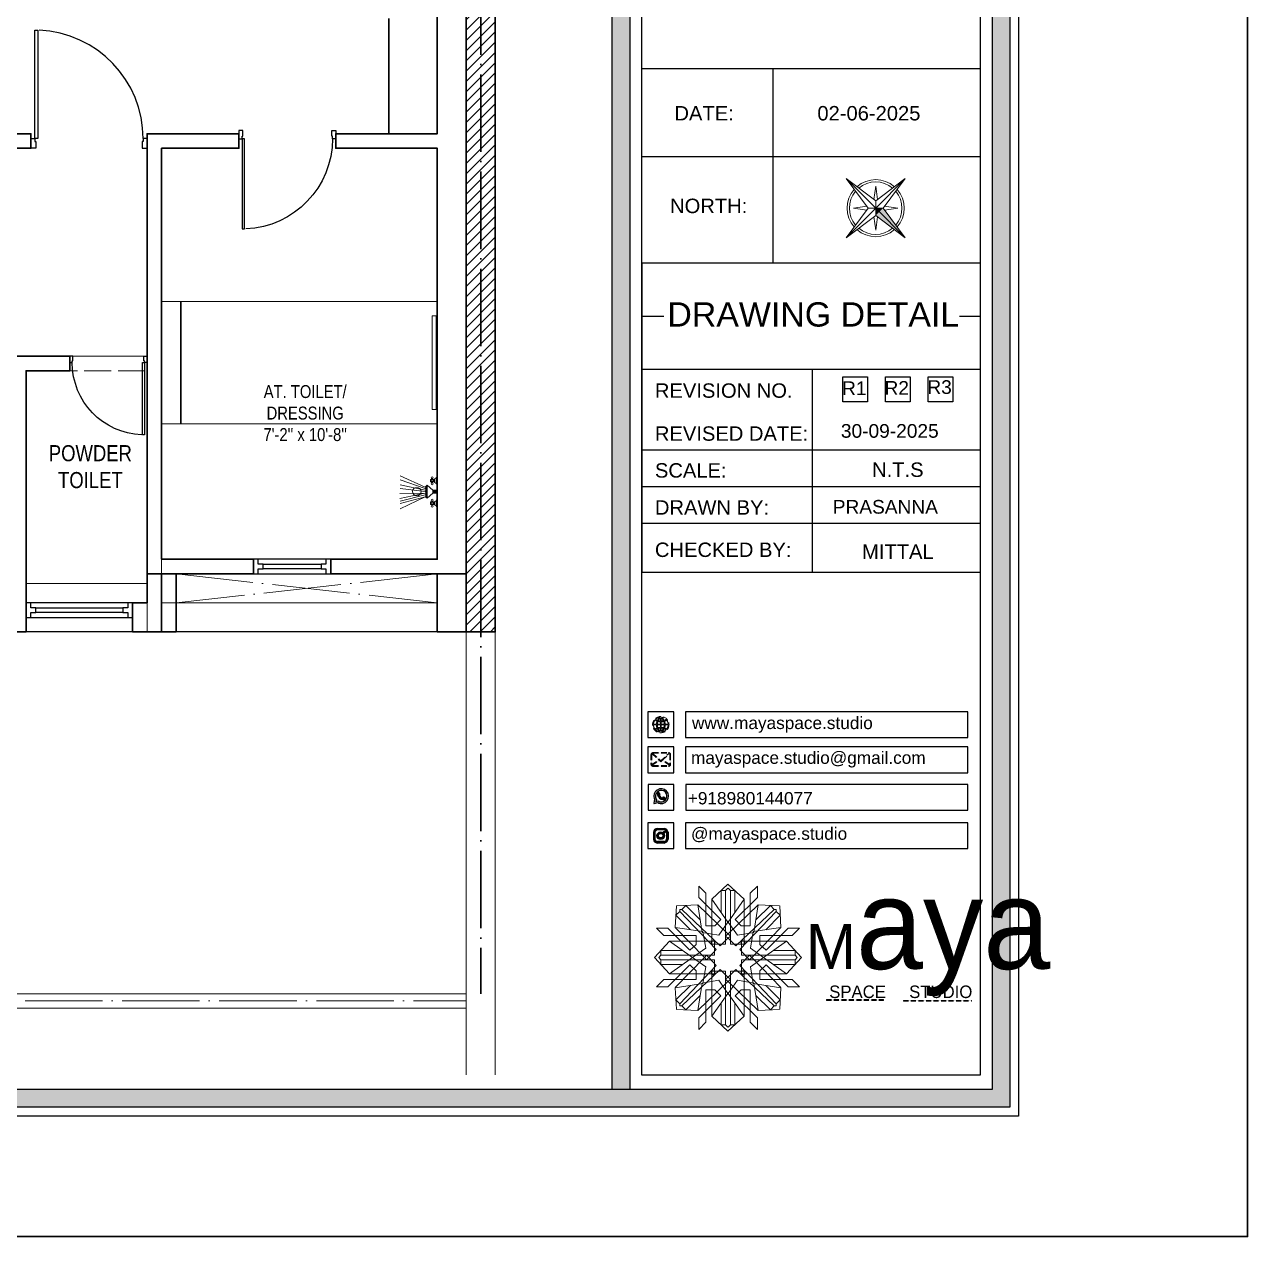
# Model space of a CAD drawing. Header units: millimetres. Extents: x 35877 to 3066687, y -650199 to -40525.
# Drawn here: x 153654.8 to 154034.1, y -179880.6 to -179504.7 of the extents above; entities that cross this region are included whole.
import ezdxf
from ezdxf.enums import TextEntityAlignment as Align

# ---------------------------------------------------------------- set-up
doc = ezdxf.new("R2010")
doc.units = ezdxf.units.MM
doc.header["$MEASUREMENT"] = 0
for name, pattern in [('ACAD_ISO02W100', [15, 12, -3]), ('ACAD_ISO04W100', [30, 24, -3, 0, -3]), ('DASHEDX2', [1.5, 1, -0.5])]:
    doc.linetypes.add(name, pattern=pattern)
doc.layers.add('AR DOOR', color=40, linetype='Continuous')
doc.layers.add('AR ELE-5', color=134, linetype='Continuous')
for name, color, linetype, lineweight in [('COLUMN', 1, 'Continuous', 30), ('Dimension', 10, 'DASHEDX2', 20), ('ELEVATION ( SPIRAL STAIR )', 250, 'Continuous', 9), ('FIRST FLOOR ( TEXT )', 7, 'Continuous', 9), ('FURNITURE', 32, 'Continuous', 9), ('GROUND FLOOR', 7, 'Continuous', 9), ('GROUND FLOOR  ( HATCH )', 251, 'Continuous', 9), ('GROUND FLOOR  ( PLINE )', 251, 'Continuous', 30), ('NAME PLATE', 7, 'Continuous', 25), ('SECOND FLOOR', 7, 'Continuous', 9), ('SECOND FLOOR  ( PLINE )', 251, 'Continuous', 30), ('SECOND FLOOR ( PLine )', 7, 'Continuous', 30), ('SECOND FLOOR ( TEXT )', 7, 'Continuous', 9), ('title block', 7, 'Continuous', 9), ('UTILITY', 48, 'Continuous', 9), ('X_PLOT', 1, 'Continuous', 9), ('XX~SLAB ( BEAM )~ ( DIM )', 7, 'Continuous', 9)]:
    doc.layers.add(name, color=color, linetype=linetype, lineweight=lineweight)
doc.layers.add('XX~SLAB ( PLINE )', color=251, linetype='Continuous', plot=False)
doc.styles.add('Arial', font='arial.ttf')
doc.styles.add("Cn_BT_0'-0", font='swissc.ttf')
doc.styles.add('KATHA', font='swissc.ttf')
doc.styles.get("Standard").update_dxf_attribs({"font": 'arial.ttf', "height": 6})

# ---------------------------------------------------------------- blocks, each defined once
blk = doc.blocks.new('FSFSF')
at = {"color": 42, "lineweight": 5, "true_color": 0xe0ac11}
for p, q in [((28600.03, 143.51), (28600.03, 140.16)), ((28602.15, 141.41), (28600.03, 143.51)), ((28603.86, 139.69), (28608.58, 144.08)), ((28607.9, 142.22), (28608.58, 142.85)), ((28613.31, 139.69), (28608.58, 144.08)), ((28609.27, 142.22), (28608.59, 142.85)), ((28615.02, 141.41), (28617.14, 143.51)), ((28617.14, 143.51), (28617.14, 140.16)), ((28606.47, 133.76), (28600.03, 140.16)), ((28602.15, 141.41), (28602.15, 131.95)), ((28603.86, 126.58), (28603.86, 139.69)), ((28603.86, 139.69), (28608.58, 133.02)), ((28607.9, 142.22), (28606.58, 142.22)), ((28606.58, 142.22), (28606.58, 135.84)), ((28607.9, 142.22), (28607.9, 126.58)), ((28613.31, 139.69), (28608.59, 133.02)), ((28609.27, 142.22), (28609.27, 126.58)), ((28609.27, 142.22), (28610.59, 142.22)), ((28610.59, 142.22), (28610.59, 135.84)), ((28610.7, 133.76), (28617.14, 140.16)), ((28613.31, 126.58), (28613.31, 139.69)), ((28615.02, 141.41), (28615.02, 131.95)), ((28593.19, 131.45), (28593.54, 137.71)), ((28593.39, 135), (28594.56, 136.12)), ((28599.8, 138.06), (28593.54, 137.71)), ((28595.12, 136.69), (28594.53, 136.69)), ((28594.56, 136.12), (28594.56, 136.71)), ((28605.17, 124.98), (28594.56, 136.12)), ((28596.24, 137.86), (28595.12, 136.69)), ((28606.27, 126.08), (28595.12, 136.69)), ((28596.24, 137.86), (28600.47, 133.65)), ((28601.03, 130), (28599.8, 138.06)), ((28599.8, 138.05), (28608.58, 129.56)), ((28617.37, 138.05), (28608.59, 129.56)), ((28610.9, 126.08), (28622.05, 136.69)), ((28612.02, 124.98), (28622.62, 136.12)), ((28616.14, 130), (28617.37, 138.06)), ((28620.93, 137.86), (28616.7, 133.65)), ((28617.37, 138.06), (28623.63, 137.71)), ((28620.93, 137.86), (28622.05, 136.69)), ((28622.05, 136.69), (28622.64, 136.69)), ((28622.62, 136.12), (28622.62, 136.71)), ((28623.8, 135), (28622.62, 136.12)), ((28624, 131.45), (28623.65, 137.71)), ((28593.39, 135), (28597.6, 130.78)), ((28606.47, 133.76), (28604.75, 131.95)), ((28605.86, 129.18), (28608.58, 133.02)), ((28611.31, 129.18), (28608.59, 133.02)), ((28610.7, 133.76), (28612.42, 131.95)), ((28623.8, 135), (28619.59, 130.78)), ((28587.73, 131.22), (28591.08, 131.22)), ((28589.84, 129.1), (28587.73, 131.22)), ((28589.84, 129.1), (28599.29, 129.1)), ((28597.49, 124.78), (28591.08, 131.22)), ((28593.19, 131.45), (28601.69, 122.67)), ((28601.25, 130.22), (28593.19, 131.45)), ((28599.29, 126.5), (28599.29, 129.1)), ((28605.86, 129.18), (28601.03, 130)), ((28602.07, 125.39), (28601.25, 130.22)), ((28604.75, 131.95), (28602.15, 131.95)), ((28607.9, 128.92), (28608.58, 129.56)), ((28607.9, 128.92), (28608.58, 128.27)), ((28609.27, 128.92), (28608.59, 129.56)), ((28609.27, 128.92), (28608.59, 128.27)), ((28611.31, 129.18), (28616.14, 130)), ((28612.42, 131.95), (28615.02, 131.95)), ((28615.12, 125.39), (28615.94, 130.22)), ((28623.99, 131.45), (28615.5, 122.67)), ((28615.94, 130.22), (28624, 131.45)), ((28627.34, 129.1), (28617.89, 129.1)), ((28617.89, 126.5), (28617.89, 129.1)), ((28619.7, 124.78), (28626.1, 131.22)), ((28629.45, 131.22), (28626.1, 131.22)), ((28627.34, 129.1), (28629.45, 131.22)), ((28591.56, 127.39), (28587.17, 122.66)), ((28604.66, 127.39), (28591.56, 127.39)), ((28591.56, 127.39), (28598.23, 122.67)), ((28597.49, 124.78), (28599.29, 126.5)), ((28602.07, 125.39), (28598.23, 122.67)), ((28605.17, 124.98), (28602.97, 122.67)), ((28603.68, 126.54), (28603.68, 127.39)), ((28604.66, 126.54), (28603.68, 126.54)), ((28604.71, 127.57), (28603.86, 127.57)), ((28607.9, 126.58), (28603.86, 126.58)), ((28604.66, 123.35), (28604.66, 127.39)), ((28604.7, 126.58), (28604.71, 127.57)), ((28606.27, 126.08), (28608.58, 128.27)), ((28610.9, 126.08), (28608.59, 128.27)), ((28609.27, 126.58), (28613.31, 126.58)), ((28612.02, 124.98), (28614.21, 122.67)), ((28612.46, 126.58), (28612.46, 127.57)), ((28612.46, 127.57), (28613.31, 127.57)), ((28612.52, 123.35), (28612.52, 127.39)), ((28612.52, 127.39), (28625.63, 127.39)), ((28612.52, 126.54), (28613.51, 126.54)), ((28613.51, 126.54), (28613.51, 127.39)), ((28615.12, 125.39), (28618.96, 122.67)), ((28619.7, 124.78), (28617.89, 126.5)), ((28625.63, 127.39), (28618.96, 122.67)), ((28625.63, 127.39), (28630.02, 122.66)), ((28591.56, 117.94), (28587.17, 122.66)), ((28589.03, 123.35), (28588.4, 122.67)), ((28589.03, 121.98), (28588.4, 122.65)), ((28589.03, 123.35), (28589.03, 124.67)), ((28589.03, 124.67), (28595.4, 124.67)), ((28589.03, 123.35), (28604.66, 123.35)), ((28589.03, 121.98), (28604.66, 121.98)), ((28589.03, 121.98), (28589.03, 120.66)), ((28591.56, 117.94), (28598.23, 122.65)), ((28593.19, 113.88), (28601.69, 122.65)), ((28602.07, 119.94), (28598.23, 122.65)), ((28602.33, 123.35), (28601.69, 122.67)), ((28602.33, 121.98), (28601.69, 122.65)), ((28602.33, 123.35), (28602.97, 122.67)), ((28602.33, 121.98), (28602.97, 122.65)), ((28605.17, 120.35), (28602.97, 122.65)), ((28604.66, 121.98), (28604.66, 117.94)), ((28612.02, 120.35), (28614.21, 122.65)), ((28628.16, 123.35), (28612.52, 123.35)), ((28612.52, 121.98), (28612.52, 117.94)), ((28628.16, 121.98), (28612.52, 121.98)), ((28614.85, 123.35), (28614.21, 122.67)), ((28614.85, 121.98), (28614.21, 122.65)), ((28614.85, 123.35), (28615.5, 122.67)), ((28614.85, 121.98), (28615.5, 122.65)), ((28615.12, 119.94), (28618.96, 122.65)), ((28623.99, 113.88), (28615.5, 122.65)), ((28625.63, 117.94), (28618.96, 122.65)), ((28628.16, 124.67), (28621.78, 124.67)), ((28625.63, 117.94), (28630.02, 122.66)), ((28628.16, 123.35), (28628.16, 124.67)), ((28628.16, 123.35), (28628.78, 122.67)), ((28628.16, 121.98), (28628.78, 122.65)), ((28628.16, 121.98), (28628.16, 120.66)), ((28589.03, 120.66), (28595.4, 120.66)), ((28597.49, 120.54), (28591.08, 114.11)), ((28604.66, 117.94), (28591.56, 117.94)), ((28605.17, 120.35), (28594.56, 109.2)), ((28606.27, 119.15), (28595.12, 108.54)), ((28597.49, 120.54), (28599.29, 118.83)), ((28599.29, 118.83), (28599.29, 116.23)), ((28602.07, 119.94), (28601.25, 115.1)), ((28604.66, 118.78), (28603.68, 118.78)), ((28603.68, 118.78), (28603.68, 117.94)), ((28607.9, 118.65), (28603.86, 118.65)), ((28603.86, 118.65), (28603.86, 105.54)), ((28604.7, 118.65), (28604.71, 117.66)), ((28606.27, 119.15), (28608.58, 116.96)), ((28607.9, 103.01), (28607.9, 118.65)), ((28610.9, 119.15), (28608.59, 116.96)), ((28609.27, 118.65), (28613.31, 118.65)), ((28609.27, 103.01), (28609.27, 118.65)), ((28610.9, 119.15), (28622.05, 108.54)), ((28612.02, 120.35), (28622.62, 109.2)), ((28612.46, 118.65), (28612.46, 117.66)), ((28612.52, 118.78), (28613.51, 118.78)), ((28612.52, 117.94), (28625.63, 117.94)), ((28613.31, 118.65), (28613.31, 105.54)), ((28613.51, 118.78), (28613.51, 117.94)), ((28615.12, 119.94), (28615.94, 115.1)), ((28619.7, 120.54), (28617.89, 118.83)), ((28617.89, 118.83), (28617.89, 116.23)), ((28619.7, 120.54), (28626.1, 114.11)), ((28628.16, 120.66), (28621.78, 120.66)), ((28589.84, 116.23), (28587.73, 114.11)), ((28589.84, 116.23), (28599.29, 116.23)), ((28601.25, 115.1), (28593.19, 113.87)), ((28593.39, 110.32), (28597.6, 114.55)), ((28599.8, 107.17), (28608.58, 115.67)), ((28601.03, 115.23), (28599.8, 107.17)), ((28605.86, 116.05), (28601.03, 115.23)), ((28604.71, 117.66), (28603.86, 117.66)), ((28605.86, 116.05), (28608.58, 112.21)), ((28607.9, 116.31), (28608.58, 116.96)), ((28607.9, 116.31), (28608.58, 115.67)), ((28609.27, 116.31), (28608.59, 116.96)), ((28609.27, 116.31), (28608.59, 115.67)), ((28611.31, 116.05), (28608.59, 112.21)), ((28617.37, 107.17), (28608.59, 115.67)), ((28611.31, 116.05), (28616.14, 115.23)), ((28612.46, 117.66), (28613.31, 117.66)), ((28615.94, 115.1), (28624, 113.87)), ((28616.14, 115.23), (28617.37, 107.17)), ((28627.34, 116.23), (28617.89, 116.23)), ((28623.8, 110.32), (28619.59, 114.55)), ((28627.34, 116.23), (28629.45, 114.11)), ((28587.73, 114.11), (28591.08, 114.11)), ((28593.19, 113.87), (28593.54, 107.62)), ((28596.24, 107.37), (28600.47, 111.58)), ((28606.47, 111.47), (28600.03, 105.07)), ((28602.15, 103.82), (28602.15, 113.27)), ((28604.75, 113.27), (28602.15, 113.27)), ((28603.86, 105.54), (28608.58, 112.21)), ((28606.47, 111.47), (28604.75, 113.27)), ((28613.31, 105.54), (28608.59, 112.21)), ((28610.7, 111.47), (28612.42, 113.27)), ((28610.7, 111.47), (28617.14, 105.07)), ((28612.42, 113.27), (28615.02, 113.27)), ((28615.02, 103.82), (28615.02, 113.27)), ((28620.93, 107.37), (28616.7, 111.58)), ((28624, 113.87), (28623.65, 107.62)), ((28629.45, 114.11), (28626.1, 114.11)), ((28593.39, 110.32), (28594.56, 109.2)), ((28599.8, 107.17), (28593.54, 107.52)), ((28595.12, 108.54), (28594.53, 108.54)), ((28594.56, 109.2), (28594.56, 108.61)), ((28596.24, 107.37), (28595.12, 108.54)), ((28606.58, 103.01), (28606.58, 109.38)), ((28610.59, 103.01), (28610.59, 109.38)), ((28617.37, 107.17), (28623.63, 107.52)), ((28620.93, 107.37), (28622.05, 108.54)), ((28622.05, 108.54), (28622.64, 108.54)), ((28623.8, 110.32), (28622.62, 109.2)), ((28622.62, 109.2), (28622.62, 108.61)), ((28600.03, 101.71), (28600.03, 105.07)), ((28602.15, 103.82), (28600.03, 101.71)), ((28603.86, 105.54), (28608.58, 101.15)), ((28613.31, 105.54), (28608.58, 101.15)), ((28615.02, 103.82), (28617.14, 101.71)), ((28617.14, 101.71), (28617.14, 105.07)), ((28607.9, 103.01), (28606.58, 103.01)), ((28607.9, 103.01), (28608.58, 102.38)), ((28609.27, 103.01), (28608.59, 102.38)), ((28609.27, 103.01), (28610.59, 103.01))]:
    blk.add_line(p, q, dxfattribs=at)
blk = doc.blocks.new('hgwg')
at = {"layer": 'Dimension', "true_color": 0xd39e00}
h = blk.add_hatch(color=42, dxfattribs=at)
h.dxf.hatch_style = 1
h.paths.add_polyline_path([(27505.71, 45.05), (27494.27, 45.05), (27494.27, 44.9), (27505.71, 44.9)])
h = blk.add_hatch(color=42, dxfattribs=at)
h.dxf.hatch_style = 1
h.paths.add_polyline_path([(27523.3, 44.9), (27509.68, 44.9), (27509.68, 44.75), (27523.3, 44.75)])
at = {"layer": 'Dimension', "color": 42, "true_color": 0xd39e00}
for p, q in [((27494.27, 45.05), (27505.71, 45.05)), ((27494.27, 44.9), (27494.27, 45.05)), ((27494.27, 44.9), (27505.71, 44.9)), ((27505.71, 45.05), (27505.71, 44.9)), ((27509.68, 44.9), (27523.3, 44.9)), ((27509.68, 44.9), (27509.68, 44.75)), ((27509.68, 44.75), (27523.3, 44.75)), ((27523.3, 44.75), (27523.3, 44.9))]:
    blk.add_line(p, q, dxfattribs=at)
at = {"layer": 'Dimension', "color": 42, "true_color": 0xd39e00, "attachment_point": 1}
for s, width, insert, char_height in [('{\\fCinzel|b0|i0|c0|p2;\\H1.5x;M\\fAmsterdam One|b0|i0|c0|p2;\\H2x;aya}', 85.3277, (27490.17, 69.17), 6), ('{\\fCinzel|b0|i0|c0|p0;SPACE     STUDIO}', 66.129, (27494.83, 47.86), 2.5)]:
    blk.add_mtext_dynamic_manual_height_columns(s, width=width, gutter_width=30, heights=[0], dxfattribs=dict(at, insert=insert, char_height=char_height))
blk = doc.blocks.new('QEGW4TG')
at = {"layer": 'Dimension', "true_color": 0x000000}
h = blk.add_hatch(color=18, dxfattribs=at)
h.dxf.hatch_style = 1
h.paths.add_polyline_path([(2.69, 1.93, 0.170513), (2.95, 1.97, 0.190337), (3.11, 2.18, 0.316231), (3.07, 2.28), (2.79, 2.37, 0.273721), (2.69, 2.34, 0.040749), (2.63, 2.27, -0.441282), (2.53, 2.25, -0.11828), (2.06, 2.64, -0.441282), (2.07, 2.74, 0.040749), (2.13, 2.81, 0.290083), (2.14, 2.92), (2.01, 3.18, 0.316231), (1.91, 3.2, 0.190337), (1.73, 3, 0.170513), (1.72, 2.74, 0.252784)], flags=0)
h.paths.add_polyline_path([(1.19, 1.98), (1.03, 1.3, 0.550912), (1.11, 1.23), (1.75, 1.39, 6.344125)])
h.paths.add_polyline_path([(1.81, 1.7), (1.4, 1.6), (1.5, 2.03, -9.071339)], flags=16)
h.paths.add_polyline_path([(3.11, 2.16, -0.17811), (2.95, 1.97, -0.170513), (2.69, 1.93, -0.252784), (1.72, 2.74, -0.170513), (1.73, 3, -0.17811), (1.89, 3.19, -0.370089), (2.01, 3.18), (2.14, 2.92, -0.307185), (2.13, 2.8, -0.041087), (2.06, 2.73, 0.321676), (2.05, 2.65, 0.126524), (2.55, 2.24, 0.312216), (2.62, 2.26, -0.041087), (2.68, 2.34, -0.290673), (2.79, 2.37), (3.07, 2.28, -0.370089)], flags=0)
h = blk.add_hatch(color=18, dxfattribs=at)
h.dxf.hatch_style = 1
h.paths.add_polyline_path([(2.79, 2.37, 0.273721), (2.69, 2.34, 0.040749), (2.63, 2.27, -0.441282), (2.53, 2.25, -0.11828), (2.06, 2.64, -0.441282), (2.07, 2.74, 0.040749), (2.13, 2.81, 0.290083), (2.14, 2.92), (2.01, 3.18, 0.316231), (1.91, 3.2, 0.190337), (1.73, 3, 0.170513), (1.72, 2.74, 0.252784), (2.69, 1.93, 0.170513), (2.95, 1.97, 0.190337), (3.11, 2.18, 0.316231), (3.07, 2.28)])
for p, q in [((2.01, 3.18), (2.14, 2.92)), ((3.07, 2.28), (2.8, 2.36)), ((1.19, 1.98), (1.03, 1.3)), ((1.1, 1.23), (1.75, 1.39)), ((1.5, 2.03), (1.4, 1.6)), ((1.4, 1.6), (1.81, 1.7))]:
    blk.add_line(p, q)
blk.add_lwpolyline([(0, 0), (4.68, 0), (4.68, 4.68), (0, 4.68)], close=True)
for centre, radius, start, end in [((2.39, 2.56), 1.34, 241.4727, 205.6422), ((2.39, 2.56), 1.04, 235.9962, 210.8333), ((2.09, 2.87), 0.39, 159.7007, 198.4072), ((2.96, 3.23), 1.33, 201.4218, 258.1669), ((2.07, 2.87), 0.364, 118.9685, 159.3648), ((1.94, 3.12), 0.0896, 41.8985, 123.1344), ((2.11, 2.68), 0.066, 135.9932, 224.8892), ((1.67, 3.16), 0.586, 312.4617, 321.8728), ((3.12, 3.42), 1.31, 216.5455, 243.5279), ((2.05, 2.87), 0.104, 320.3924, 28.6971), ((2.57, 2.3), 0.066, 234.2482, 323.1441), ((3.11, 1.94), 0.586, 137.2645, 146.6756), ((2.76, 2.27), 0.104, 70.4402, 138.745), ((3.03, 2.2), 0.0896, 336.0029, 57.2388), ((1.09, 1.29), 0.0598, 164.8483, 282.1458), ((2.75, 2.31), 0.39, 260.7301, 299.4366), ((2.76, 2.29), 0.364, 299.7725, 340.1688)]:
    blk.add_arc(centre, radius, start, end)
blk = doc.blocks.new('ASGERG')
at = {"layer": 'Dimension', "true_color": 0x000000}
h = blk.add_hatch(color=18, dxfattribs=at)
h.dxf.hatch_style = 1
h.paths.add_polyline_path([(0.99, 1.7, 0.353872), (1.69, 1.03), (2.96, 1.03, 0.353872), (3.66, 1.7), (3.66, 2.99, 0.353872), (2.96, 3.67), (1.69, 3.67, 0.353872), (0.99, 2.99)])
h.paths.add_polyline_path([(1.27, 2.97, -0.353872), (1.72, 3.4), (2.94, 3.4, -0.353872), (3.38, 2.97), (3.38, 1.72, -0.353872), (2.94, 1.3), (1.72, 1.3, -0.353872), (1.27, 1.72)], flags=16)
h.paths.add_polyline_path([(3.02, 2.35, -1), (1.64, 2.35, -1)], flags=0)
h.paths.add_polyline_path([(2.74, 2.35, -1), (1.92, 2.35, -1)], flags=0)
h.paths.add_polyline_path([(2.86, 3.02, -1), (3.19, 3.02, -1)], flags=0)
h.paths.add_polyline_path([(1.64, 2.35, 1), (3.02, 2.35, 1)], flags=0)
h = blk.add_hatch(color=18, dxfattribs=at)
h.dxf.hatch_style = 1
h.paths.add_polyline_path([(1.64, 2.35, 1), (3.02, 2.35, 1)])
h.paths.add_polyline_path([(2.74, 2.35, -1), (1.92, 2.35, -1)], flags=16)
h = blk.add_hatch(color=18, dxfattribs=at)
h.dxf.hatch_style = 1
h.paths.add_polyline_path([(3.19, 3.02, 1), (2.86, 3.02, 1)])
for p, q in [((0.99, 2.99), (0.99, 1.7)), ((1.27, 2.97), (1.27, 1.72)), ((1.69, 3.67), (2.96, 3.67)), ((2.94, 3.4), (1.72, 3.4)), ((3.38, 2.97), (3.38, 1.72)), ((3.66, 2.99), (3.66, 1.7)), ((1.69, 1.03), (2.96, 1.03)), ((2.94, 1.3), (1.72, 1.3))]:
    blk.add_line(p, q)
blk.add_lwpolyline([(0, 0), (4.68, 0), (4.68, 4.68), (0, 4.68)], close=True)
for centre, radius in [((2.33, 2.35), 0.694), ((2.33, 2.35), 0.414), ((3.02, 3.02), 0.168)]:
    blk.add_circle(centre, radius)
for centre, radius, start, end in [((1.76, 2.89), 0.778, 94.8631, 172.8127), ((1.76, 2.91), 0.491, 94.8631, 172.8127), ((2.9, 2.91), 0.491, 7.1873, 85.1369), ((2.89, 2.89), 0.778, 7.1873, 85.1369), ((1.76, 1.8), 0.778, 187.1873, 265.1369), ((1.76, 1.78), 0.491, 187.1873, 265.1369), ((2.9, 1.78), 0.491, 274.8631, 352.8127), ((2.89, 1.8), 0.778, 274.8631, 352.8127)]:
    blk.add_arc(centre, radius, start, end)
blk = doc.blocks.new('ETYETE')
at = {"layer": 'Dimension', "true_color": 0x000000}
h = blk.add_hatch(color=18, dxfattribs=at)
h.dxf.hatch_style = 1
h.paths.add_polyline_path([(3.76, 1.14, 0.414214), (4.12, 1.5), (4.12, 3.29, 0.414214), (3.76, 3.65), (0.92, 3.65, 0.414214), (0.56, 3.29), (0.56, 1.5, 0.414214), (0.92, 1.14)])
h.paths.add_polyline_path([(2.61, 2.22), (3.92, 1.34, -0.198912), (3.76, 1.28), (0.92, 1.28, -0.198912), (0.76, 1.34), (2.08, 2.22), (2.34, 1.98)], flags=16)
h.paths.add_polyline_path([(2.34, 2.16), (0.89, 3.51, -0.028783), (0.92, 3.52), (3.76, 3.52, -0.028783), (3.79, 3.51)], flags=16)
h.paths.add_polyline_path([(2.71, 2.32), (3.92, 3.45, -0.202482), (3.99, 3.29), (3.99, 1.5, -0.043076), (3.98, 1.46)], flags=16)
h.paths.add_polyline_path([(1.98, 2.32), (0.7, 1.46, -0.043076), (0.7, 1.5), (0.7, 3.29, -0.202482), (0.76, 3.45)], flags=16)
blk.add_lwpolyline([(0, 0), (4.68, 0), (4.68, 4.68), (0, 4.68)], close=True)
at = {"layer": 'Dimension', "color": 18, "true_color": 0x000000}
for p, q in [((0.56, 3.29), (0.56, 1.5)), ((0.7, 3.29), (0.7, 1.5)), ((0.7, 1.46), (1.98, 2.32)), ((0.76, 3.45), (1.98, 2.32)), ((0.76, 1.34), (2.08, 2.22)), ((0.89, 3.51), (2.34, 2.16)), ((0.92, 3.65), (3.76, 3.65)), ((0.92, 3.52), (3.76, 3.52)), ((2.08, 2.22), (2.34, 1.98)), ((2.34, 2.16), (3.79, 3.51)), ((2.34, 1.98), (2.61, 2.22)), ((3.92, 1.34), (2.61, 2.22)), ((2.71, 2.32), (3.92, 3.45)), ((3.98, 1.46), (2.71, 2.32)), ((3.99, 3.29), (3.99, 1.5)), ((4.12, 3.29), (4.12, 1.5)), ((0.92, 1.28), (3.76, 1.28)), ((0.92, 1.14), (3.76, 1.14))]:
    blk.add_line(p, q, dxfattribs=at)
for centre, radius, start, end in [((0.92, 3.29), 0.358, 90, 180), ((0.92, 3.29), 0.224, 134.2136, 180), ((0.92, 3.29), 0.224, 90, 96.5948), ((3.76, 3.29), 0.358, 0, 90), ((3.76, 3.29), 0.224, 83.4052, 90), ((3.76, 3.29), 0.224, 0, 45.7864), ((0.92, 1.5), 0.358, 180, 270), ((0.92, 1.5), 0.224, 180, 189.8662), ((0.92, 1.5), 0.224, 225, 270), ((3.76, 1.5), 0.358, 270, 0), ((3.76, 1.5), 0.224, 270, 315), ((3.76, 1.5), 0.224, 350.1338, 0)]:
    blk.add_arc(centre, radius, start, end, dxfattribs=at)
blk = doc.blocks.new('DTGWEGEARG')
at = {"layer": 'Dimension', "true_color": 0x000000}
h = blk.add_hatch(color=18, dxfattribs=at)
h.dxf.hatch_style = 1
h.paths.add_polyline_path([(3.83, 2.34, 1), (0.85, 2.34, 1)])
h.paths.add_polyline_path([(2.51, 1.01, 0.105795), (2.96, 1.58, -0.055205), (3.3, 1.41, -0.169822)], flags=16)
h.paths.add_polyline_path([(2.41, 1.12), (2.41, 1.69, -0.058279), (2.81, 1.63, -0.103353)], flags=16)
h.paths.add_polyline_path([(2.26, 1.13, -0.101741), (1.87, 1.63, -0.057171), (2.26, 1.69)], flags=16)
h.paths.add_polyline_path([(2.17, 1.01, -0.169822), (1.38, 1.41, -0.055205), (1.72, 1.58, 0.105795)], flags=16)
h.paths.add_polyline_path([(3.02, 1.72, 0.081336), (3.13, 2.27), (3.68, 2.27, -0.152069), (3.4, 1.52, 0.05687)], flags=16)
h.paths.add_polyline_path([(2.87, 1.77, 0.061945), (2.41, 1.84), (2.41, 2.27), (2.98, 2.27, -0.081344)], flags=16)
h.paths.add_polyline_path([(2.26, 1.84, 0.060923), (1.8, 1.77, -0.081344), (1.7, 2.27), (2.26, 2.27)], flags=16)
h.paths.add_polyline_path([(1.66, 1.72, 0.05687), (1.28, 1.52, -0.152069), (1, 2.27), (1.55, 2.27, 0.081336)], flags=16)
h.paths.add_polyline_path([(2.41, 2.42), (2.41, 2.83, 0.061945), (2.87, 2.91, -0.080009), (2.98, 2.42)], flags=16)
h.paths.add_polyline_path([(3.13, 2.42, 0.080116), (3.02, 2.96, 0.05687), (3.4, 3.16, 0.028258), (3.3, 3.27, -0.055205), (2.96, 3.1, 0.105795), (2.51, 3.67, -0.36029), (3.68, 2.42)], flags=16)
h.paths.add_polyline_path([(2.26, 2.42), (1.7, 2.42, -0.080009), (1.8, 2.91, 0.060923), (2.26, 2.84)], flags=16)
h.paths.add_polyline_path([(1.55, 2.42), (1, 2.42, -0.150466), (1.28, 3.16, 0.05687), (1.66, 2.96, 0.080116)], flags=16)
h.paths.add_polyline_path([(2.41, 2.98), (2.41, 3.56, -0.103353), (2.81, 3.05, -0.058279)], flags=16)
h.paths.add_polyline_path([(2.26, 2.99, -0.057171), (1.87, 3.05, -0.101741), (2.26, 3.55)], flags=16)
h.paths.add_polyline_path([(1.72, 3.1, -0.055205), (1.38, 3.27, -0.169822), (2.17, 3.67, 0.105795)], flags=16)
blk.add_lwpolyline([(0, 0), (4.68, 0), (4.68, 4.68), (0, 4.68)], close=True)
at = {"layer": 'Dimension', "color": 18, "true_color": 0x000000}
for p, q in [((1, 2.42), (1.55, 2.42)), ((1, 2.27), (1.55, 2.27)), ((1.7, 2.42), (2.26, 2.42)), ((1.7, 2.27), (2.26, 2.27)), ((2.26, 3.55), (2.26, 2.99)), ((2.26, 2.84), (2.26, 2.42)), ((2.26, 2.27), (2.26, 1.84)), ((2.41, 3.56), (2.41, 2.98)), ((2.41, 2.83), (2.41, 2.42)), ((2.41, 2.42), (2.98, 2.42)), ((2.41, 2.27), (2.98, 2.27)), ((2.41, 2.27), (2.41, 1.84)), ((3.13, 2.42), (3.68, 2.42)), ((3.13, 2.27), (3.68, 2.27)), ((2.26, 1.69), (2.26, 1.13)), ((2.41, 1.69), (2.41, 1.12))]:
    blk.add_line(p, q, dxfattribs=at)
blk.add_circle((2.34, 2.34), 1.49, dxfattribs=at)
for centre, radius, start, end in [((2.34, 2.34), 1.34, 142.3819, 176.6093), ((2.34, 2.34), 1.34, 183.0315, 217.6181), ((2.34, 4.74), 1.9, 236.1399, 249.1595), ((2.34, 2.34), 1.34, 97.3549, 135.9073), ((2.34, 4.74), 1.75, 236.7417, 249.3811), ((3.28, 2.34), 1.73, 159.0567, 177.3789), ((3.28, 2.34), 1.73, 182.3435, 200.9433), ((3.28, 2.34), 1.58, 158.8325, 177.1302), ((3.28, 2.34), 1.58, 182.5658, 201.1675), ((3.28, 2.34), 1.73, 129.9301, 154.0867), ((2.34, 4.74), 1.9, 253.6799, 267.6253), ((3.28, 2.34), 1.58, 130.1073, 153.3446), ((2.34, 4.74), 1.75, 254.3336, 267.422), ((1.4, 2.34), 1.58, 26.6554, 50.2584), ((2.34, 4.74), 1.75, 272.3248, 285.6664), ((2.34, 4.74), 1.9, 272.1415, 286.3201), ((2.34, 2.34), 1.34, 3.3907, 82.6451), ((1.4, 2.34), 1.73, 25.9133, 50.0699), ((1.4, 2.34), 1.58, 2.8698, 21.1675), ((1.4, 2.34), 1.58, 338.8325, 357.4342), ((2.34, 4.74), 1.75, 290.6189, 303.2583), ((2.34, 4.74), 1.9, 290.8405, 303.8601), ((1.4, 2.34), 1.73, 2.6211, 20.9433), ((1.4, 2.34), 1.73, 339.0567, 357.6565), ((2.34, 2.34), 1.34, 322.3819, 356.9685), ((2.34, -0.06), 1.9, 110.8405, 123.8601), ((2.34, -0.06), 1.75, 110.6189, 123.2583), ((2.34, 2.34), 1.34, 224.0927, 262.6451), ((3.28, 2.34), 1.73, 205.9133, 230.0699), ((2.34, -0.06), 1.9, 92.3747, 106.3201), ((2.34, -0.06), 1.75, 92.578, 105.6664), ((3.28, 2.34), 1.58, 206.6554, 229.8927), ((2.34, -0.06), 1.9, 73.6799, 87.8585), ((2.34, -0.06), 1.75, 74.3336, 87.6752), ((1.4, 2.34), 1.58, 309.7416, 333.3446), ((1.4, 2.34), 1.73, 309.9301, 334.0867), ((2.34, 2.34), 1.34, 277.3549, 315.9073), ((2.34, -0.06), 1.75, 56.7417, 69.3811), ((2.34, -0.06), 1.9, 56.1399, 69.1595)]:
    blk.add_arc(centre, radius, start, end, dxfattribs=at)
blk = doc.blocks.new('4t')
at = {"transparency": 33554607}
h = blk.add_hatch(color=1, dxfattribs=at)
h.dxf.hatch_style = 1
h.paths.add_polyline_path([(45531.33, -35822.29), (45529.23, -35821.83), (45528.09, -35837.01)])
h = blk.add_hatch(color=1, dxfattribs=at)
h.dxf.hatch_style = 1
h.paths.add_polyline_path([(45533.44, -35822.75), (45531.33, -35822.29), (45528.09, -35837.01)])
h = blk.add_hatch(color=1, dxfattribs=at)
h.dxf.hatch_style = 1
h.paths.add_polyline_path([(45531.8, -35820.19), (45529.23, -35821.83), (45531.33, -35822.29)])
h = blk.add_hatch(color=1, dxfattribs=at)
h.dxf.hatch_style = 1
h.paths.add_polyline_path([(45531.8, -35820.19), (45531.33, -35822.29), (45533.44, -35822.75)])
at = {"layer": 'title block', "color": 7, "lineweight": 9}
for p, q in [((45535.51, -35803.37), (45530.16, -35817.62)), ((45535.51, -35803.37), (45531.8, -35820.19)), ((45534.36, -35818.55), (45535.51, -35803.37)), ((45530.5, -35816.7), (45526.88, -35812.49)), ((45526.88, -35812.49), (45529.18, -35817.55)), ((45530.16, -35817.62), (45514.98, -35816.48)), ((45514.98, -35816.48), (45529.23, -35821.83)), ((45514.98, -35816.48), (45531.8, -35820.19)), ((45531.8, -35820.19), (45530.16, -35817.62)), ((45539.5, -35815.27), (45534.44, -35817.57)), ((45535.28, -35818.89), (45539.5, -35815.27)), ((45528.31, -35821.48), (45524.1, -35825.11)), ((45524.1, -35825.11), (45529.16, -35822.81)), ((45531.8, -35820.19), (45528.09, -35837.01)), ((45529.23, -35821.83), (45528.09, -35837.01)), ((45528.09, -35837.01), (45533.44, -35822.75)), ((45531.8, -35820.19), (45529.23, -35821.83)), ((45534.36, -35818.55), (45531.8, -35820.19)), ((45533.44, -35822.75), (45531.8, -35820.19)), ((45531.8, -35820.19), (45548.62, -35823.9)), ((45533.44, -35822.75), (45548.62, -35823.9)), ((45548.62, -35823.9), (45534.36, -35818.55)), ((45536.71, -35827.89), (45534.42, -35822.83)), ((45533.09, -35823.67), (45536.71, -35827.89))]:
    blk.add_line(p, q, dxfattribs=at)
for radius, start, end in [(11.79, 81.36, 163.7665), (10.83, 82.4286, 162.6979), (10.83, 352.4286, 72.6979), (11.79, 351.36, 73.7665), (11.79, 171.36, 253.7665), (10.83, 172.4286, 252.6979), (10.83, 262.4286, 342.6979), (11.79, 261.36, 343.7665)]:
    blk.add_arc((45531.8, -35820.19), radius, start, end, dxfattribs=at)
blk = doc.blocks.new('LAYOUT FILE')
at = {"layer": 'NAME PLATE', "true_color": 0xd39e00}
h = blk.add_hatch(color=42, dxfattribs=at)
h.paths.add_polyline_path([(3346889.83, -513806.18), (3346889.83, -514260.7), (3347535.56, -514260.7), (3347535.56, -513806.18)])
h.paths.add_polyline_path([(3346894.36, -513810.71), (3347531.03, -513810.71), (3347531.03, -514256.17), (3346894.36, -514256.17)], flags=16)
blk.add_hatch(color=42, dxfattribs=at).paths.add_polyline_path([(3347433.6, -514256.17), (3347438.13, -514256.17), (3347438.13, -513806.18), (3347433.6, -513806.18)])
at = {"layer": 'NAME PLATE', "color": 42, "true_color": 0xd39e00}
for p, q in [((3347527.96, -513994.31), (3347441.2, -513994.31)), ((3347474.77, -513994.31), (3347474.77, -514044.12)), ((3347527.96, -514016.86), (3347441.2, -514016.86)), ((3347527.96, -514044.12), (3347441.2, -514044.12)), ((3347441.2, -514044.12), (3347441.2, -514123.43)), ((3347527.96, -514044.12), (3347527.96, -514123.43)), ((3347441.2, -514057.72), (3347446.81, -514057.72)), ((3347522.72, -514057.72), (3347527.96, -514057.72)), ((3347441.2, -514071.32), (3347527.96, -514071.32)), ((3347484.98, -514123.43), (3347484.98, -514071.32)), ((3347527.96, -514092.16), (3347441.2, -514092.16)), ((3347527.96, -514101.55), (3347441.2, -514101.55)), ((3347527.96, -514110.94), (3347441.2, -514110.94)), ((3347441.2, -514123.43), (3347527.96, -514123.43))]:
    blk.add_line(p, q, dxfattribs=at)
for points in [[(3346887.56, -513803.91), (3347537.83, -513803.91), (3347537.83, -514262.96), (3346887.56, -514262.96)], [(3346889.83, -513806.18), (3347535.56, -513806.18), (3347535.56, -514260.7), (3346889.83, -514260.7)], [(3347433.6, -514256.17), (3347433.6, -513806.18), (3347438.13, -513806.18), (3347438.13, -514256.17)], [(3346894.36, -513810.71), (3347531.03, -513810.71), (3347531.03, -514256.17), (3346894.36, -514256.17)], [(3347441.2, -514252.44), (3347441.2, -513814.44), (3347527.96, -513814.44), (3347527.96, -514252.44)], [(3347492.73, -514073.33), (3347499.12, -514073.33), (3347499.12, -514079.72), (3347492.73, -514079.72)], [(3347503.67, -514073.33), (3347510.06, -514073.33), (3347510.06, -514079.72), (3347503.67, -514079.72)], [(3347514.62, -514073.33), (3347521.01, -514073.33), (3347521.01, -514079.72), (3347514.62, -514079.72)]]:
    blk.add_lwpolyline(points, close=True, dxfattribs=at)
at = {"layer": 'NAME PLATE', "color": 18, "true_color": 0x000000}
for points in [[(3347452.43, -514165.84), (3347524.78, -514165.84), (3347524.78, -514159.23), (3347452.43, -514159.23)], [(3347452.43, -514174.87), (3347524.78, -514174.87), (3347524.78, -514168.26), (3347452.43, -514168.26)], [(3347452.46, -514184.5), (3347524.78, -514184.5), (3347524.78, -514177.88), (3347452.46, -514177.88)], [(3347452.43, -514194.36), (3347524.78, -514194.36), (3347524.78, -514187.74), (3347452.43, -514187.74)]]:
    blk.add_lwpolyline(points, close=True, dxfattribs=at)
at = {"layer": 'NAME PLATE', "xscale": 0.6215000753186288, "yscale": 0.6215000753186288, "zscale": 0.6215000753186288, "rotation": 57.43675864906671}
blk.add_blockref('4t', (3313507.76, -525897.34), dxfattribs=at)
at = {"layer": 'NAME PLATE', "color": 42, "true_color": 0xd39e00}
for name, p, xscale, yscale, zscale in [('DTGWEGEARG', (3347442.76, -514165.84), 1.413658832510879, 1.413658832510879, 1.413658832510879), ('ETYETE', (3347442.76, -514174.87), 1.413658832510879, 1.413658832510879, 1.413658832510879), ('QEGW4TG', (3347442.8, -514184.5), 1.413658832510879, 1.413658832510879, 1.413658832510879), ('ASGERG', (3347442.76, -514194.36), 1.413658832510879, 1.413658832510879, 1.413658832510879), ('FSFSF', (3322302.67, -514330.17), 0.8794785156214666, 0.8794785156214666, 0.8794785156214666), ('hgwg', (3312200.76, -514290.9), 1.283459272116341, 1.283459272116341, 1.283459272116341)]:
    blk.add_blockref(name, p, dxfattribs=dict(at, xscale=xscale, yscale=yscale, zscale=zscale))
at = {"layer": 'NAME PLATE', "style": 'Arial'}
for s, height, p in [('DATE:', 3.699, (3347457.17, -514007.54)), ('02-06-2025', 3.699, (3347499.44, -514007.54)), ('NORTH:', 3.699, (3347458.35, -514031.31)), ('DRAWING DETAIL', 6.2234, (3347485.18, -514060.42)), ('REVISION NO.', 3.6986, (3347462.21, -514078.69)), ('REVISED DATE: ', 3.6986, (3347464.94, -514089.72)), ('SCALE:', 3.699, (3347453.75, -514099.17)), ('DRAWN BY:', 3.699, (3347459.2, -514108.68)), ('CHECKED BY:', 3.6986, (3347462.07, -514119.53)), ('MITTAL', 3.699, (3347506.87, -514120.02))]:
    blk.add_text(s, height=height, dxfattribs=at).set_placement(p, align=Align.CENTER)
at = {"layer": 'NAME PLATE', "insert": (3347506.87, -514095.29, 0), "char_height": 3.699, "width": 7.2187, "attachment_point": 2, "style": 'Arial'}
blk.add_mtext('N.T.S', dxfattribs=at)
at = {"layer": 'NAME PLATE', "color": 18, "true_color": 0x000000, "char_height": 3.1609, "attachment_point": 1}
for s, width, gutter_width, insert in [('www.mayaspace.studio', 49.6053, 41.49, (3347454.06, -514160.52, 0)), ('mayaspace.studio@gmail.com', 30.9472, 25.89, (3347453.81, -514169.44, 0)), ('+918980144077', 120.6798, 25.89, (3347452.99, -514179.84, 0)), ('@mayaspace.studio', 30.9472, 25.89, (3347453.81, -514188.92, 0))]:
    blk.add_mtext_dynamic_manual_height_columns(s, width=width, gutter_width=gutter_width, heights=[0], dxfattribs=dict(at, insert=insert))
blk = doc.blocks.new('*U118')
for points in [[(-40, 0), (0, 0), (0, 30), (10, 30), (10, 100), (-40, 100)], [(0, 0), (0, -1120), (30, -1120), (30, 0)], [(1160, 0), (1120, 0), (1120, 30), (1110, 30), (1110, 100), (1160, 100)]]:
    blk.add_lwpolyline(points, close=True)
at = {"layer": 'AR ELE-5', "linetype": 'ByBlock', "ltscale": 15}
blk.add_arc((-2, 1), 1122, 272.373, 359.9653, dxfattribs=at)
blk = doc.blocks.new('*U19')
for points in [[(-1160, 0), (-1120, 0), (-1120, 30), (-1110, 30), (-1110, 100), (-1160, 100)], [(0, 0), (0, -1120), (-30, -1120), (-30, 0)], [(40, 0), (0, 0), (0, 30), (-10, 30), (-10, 100), (40, 100)]]:
    blk.add_lwpolyline(points, close=True)
at = {"layer": 'AR ELE-5', "linetype": 'ByBlock', "ltscale": 15}
blk.add_arc((2, 1), 1122, 180.0347, 267.627, dxfattribs=at)
blk = doc.blocks.new('*U117')
for points in [[(-1160, 0), (-1120, 0), (-1120, 30), (-1110, 30), (-1110, 100), (-1160, 100)], [(0, 0), (0, -1120), (-30, -1120), (-30, 0)], [(40, 0), (0, 0), (0, 30), (-10, 30), (-10, 100), (40, 100)]]:
    blk.add_lwpolyline(points, close=True)
at = {"layer": 'AR ELE-5', "linetype": 'ByBlock', "ltscale": 15}
blk.add_arc((2, 1), 1122, 180.0347, 267.627, dxfattribs=at)
blk = doc.blocks.new('A$C07311617')
at = {"layer": 'UTILITY'}
h = blk.add_hatch(color=7, dxfattribs=at)
h.paths.add_polyline_path([(-3.13, 2.02), (-3.13, 0), (-3.74, 0), (-3.74, 0.46), (-3.74, 1.42)])
h.paths.add_polyline_path([(-3.13, 0), (-3.13, -0.46), (-3.13, -2.02), (-3.74, -1.59), (-3.74, -0.46), (-3.74, 0)])
h = blk.add_hatch(color=7, dxfattribs=at)
h.paths.add_polyline_path([(0, 0.46), (0, 0), (-1.35, 0), (-1.35, 0.46)])
h.paths.add_polyline_path([(0, 0), (0, -0.46), (-1.35, -0.46), (-1.35, 0)])
at = {"layer": 'UTILITY', "color": 7}
for p, q in [((-3.74, 1.42), (-11.52, 4.9)), ((-1.74, 3.79), (-1.74, 4.05)), ((-1.47, 3.79), (-1.47, 4.05)), ((-0.8, 3.9), (-0.8, 2.88)), ((-0.27, 2.44), (-0.27, 4.33)), ((-3.74, 0.94), (-11.52, 3.66)), ((-3.74, 0.46), (-11.52, 2.15)), ((-3.74, 0), (-11.52, 0.93)), ((-3.13, 2.02), (-3.74, 1.42)), ((-3.13, -0.46), (-3.13, 2.02)), ((-1.35, 0.46), (-3.13, 2.02)), ((-3.13, 0.46), (-3.13, 1.42)), ((-1.74, 2.99), (-1.74, 2.72)), ((-1.47, 2.99), (-1.47, 2.72)), ((-1.35, -0.46), (-1.35, 0.46)), ((-1.35, 0.46), (0, 0.46)), ((0, -0.46), (0, 0.46)), ((-3.74, -0.46), (-11.62, -0.61)), ((-3.74, -0.46), (-11.57, -2.09)), ((-3.74, -1.03), (-11.52, -2.96)), ((-3.74, -1.59), (-11.52, -5.3)), ((-3.74, -1.59), (-11.52, -3.73)), ((-3.74, -1.59), (-3.13, -2.02)), ((-3.13, -0.46), (-3.13, -2.02)), ((-1.35, -0.46), (-3.13, -2.02)), ((-1.74, -3.22), (-1.74, -2.95)), ((-1.47, -3.22), (-1.47, -2.95)), ((-1.35, -0.46), (0, -0.46)), ((-0.8, -4.13), (-0.8, -3.11)), ((-0.27, -2.68), (-0.27, -4.56)), ((-1.74, -4.02), (-1.74, -4.29)), ((-1.47, -4.02), (-1.47, -4.29))]:
    blk.add_line(p, q, dxfattribs=at)
for points in [[(-1.35, 0.46), (-3.13, 2.02)], [(-3.13, -2.02), (-1.35, -0.46)]]:
    blk.add_lwpolyline(points, dxfattribs=at)
for points in [[(-1.07, 2.99), (-2.14, 2.99), (-2.14, 3.79), (-1.07, 3.79)], [(-1.07, -3.22), (-2.14, -3.22), (-2.14, -4.02), (-1.07, -4.02)]]:
    blk.add_lwpolyline(points, close=True, dxfattribs=at)
for centre, radius in [((-1.6, 4.32), 0.298), ((-6.31, 0), 1.33), ((-1.6, 3.39), 0.298), ((-1.6, 2.45), 0.298), ((-1.6, -2.69), 0.298), ((-1.6, -3.62), 0.298), ((-1.6, -4.55), 0.298)]:
    blk.add_circle(centre, radius, dxfattribs=at)
for centre, start, end in [((-1.47, 5.26), 285.2551, 344.7449), ((-1.47, 1.52), 15.2551, 74.7449), ((-1.47, -1.75), 285.2551, 344.7449), ((-1.47, -5.49), 15.2551, 74.7449)]:
    blk.add_arc(centre, 1.52, start, end, dxfattribs=at)

msp = doc.modelspace()

# ---------------------------------------------------------------- hatches: boundary and pattern name
at = {"layer": 'GROUND FLOOR  ( HATCH )', "transparency": 33554687}
h = msp.add_hatch(dxfattribs=at)
h.set_pattern_fill('ANSI31', color=6, scale=18, style=0)
h.set_pattern_definition([(45, (37260.1328, -17073.9), (-1.590990258, 1.590990258), [])])
h.paths.add_polyline_path([(153800.82, -179349.57), (153791.82, -179349.57), (153791.82, -179693.07), (153800.82, -179693.07)])

# ---------------------------------------------------------------- linework, layer by layer
at = {"layer": 'COLUMN', "transparency": 33554687, "elevation": -0.13}
msp.add_lwpolyline([(153692.82, -179684.07), (153692.82, -179675.07), (153701.82, -179675.07), (153701.82, -179693.07), (153692.82, -179693.07)], dxfattribs=at)
msp.add_lwpolyline([(153782.82, -179675.07), (153791.82, -179675.07), (153791.82, -179693.07), (153782.82, -179693.07)], close=True, dxfattribs=at)
at = {"layer": 'ELEVATION ( SPIRAL STAIR )', "color": 5, "transparency": 33554687, "elevation": -0.13}
msp.add_lwpolyline([(153781.27, -179624.13), (153782.43, -179624.13), (153782.43, -179595.04), (153781.27, -179595.04)], close=True, dxfattribs=at)
at = {"layer": 'FURNITURE', "lineweight": 30, "transparency": 33554687}
msp.add_line((153767.77, -179538.57, -0.13), (153767.77, -179502.87, -0.13), dxfattribs=at)
at = {"layer": 'GROUND FLOOR', "transparency": 33554687}
for p, q in [((153791.82, -179309.53, -0.13), (153791.82, -179830.46, -0.13)), ((153800.82, -179309.53, -0.13), (153800.82, -179830.46, -0.13)), ((153697.32, -179590.57, -0.13), (153782.82, -179590.57, -0.13)), ((153697.32, -179628.57, -0.13), (153782.82, -179628.57, -0.13)), ((153296.07, -179805.32, -0.13), (153791.82, -179805.32, -0.13)), ((153291.57, -179809.82, -0.13), (153791.82, -179809.82, -0.13))]:
    msp.add_line(p, q, dxfattribs=at)
at = {"layer": 'GROUND FLOOR', "color": 1, "linetype": 'ACAD_ISO04W100', "transparency": 33554687}
msp.add_line((153796.32, -179309.53, -0.13), (153796.32, -179693.07, -0.13), dxfattribs=at)
at = {"layer": 'GROUND FLOOR', "color": 1, "linetype": 'ACAD_ISO04W100', "transparency": 33554687, "elevation": -0.13}
msp.add_lwpolyline([(153791.82, -179345.07), (153293.82, -179345.07), (153293.82, -179807.57), (153791.82, -179807.57)], dxfattribs=at)
at = {"layer": 'GROUND FLOOR', "color": 6, "lineweight": 30, "transparency": 33554687, "elevation": -0.13}
msp.add_lwpolyline([(153800.82, -179349.57), (153791.82, -179349.57), (153791.82, -179693.07), (153800.82, -179693.07)], close=True, dxfattribs=at)
at = {"layer": 'GROUND FLOOR  ( PLINE )', "transparency": 33554687, "elevation": -0.13}
msp.add_lwpolyline([(153703.32, -179590.57), (153703.32, -179628.57)], dxfattribs=at)
at = {"layer": 'SECOND FLOOR', "transparency": 33554687}
for p, q in [((153782.82, -179387.07, -0.13), (153782.82, -179538.57, -0.13)), ((153692.82, -179538.57, -0.13), (153721.32, -179538.57, -0.13)), ((153692.82, -179543.07, -0.13), (153692.82, -179538.57, -0.13)), ((153721.32, -179538.57, -0.13), (153721.32, -179543.07, -0.13)), ((153751.32, -179538.57, -0.13), (153782.82, -179538.57, -0.13)), ((153751.32, -179538.57, -0.13), (153751.32, -179543.07, -0.13)), ((153692.82, -179543.07, -0.13), (153692.82, -179693.07, -0.13)), ((153692.82, -179543.07, -0.13), (153692.82, -179543.07, -0.13)), ((153697.32, -179543.07, -0.13), (153697.32, -179693.07, -0.13)), ((153782.82, -179543.07, -0.13), (153782.82, -179670.57, -0.13)), ((153692.82, -179607.57, -0.13), (153650.82, -179607.57, -0.13)), ((153662.82, -179612.07, -0.13), (153655.32, -179612.07, -0.13)), ((153655.32, -179612.07, -0.13), (153655.32, -179693.07, -0.13)), ((153697.32, -179670.57, -0.13), (153782.82, -179670.57, -0.13)), ((153697.32, -179675.07, -0.13), (153782.82, -179675.07, -0.13)), ((153782.82, -179675.07, -0.13), (153782.82, -179693.07, -0.13)), ((153692.82, -179678.07, -0.13), (153655.32, -179678.07, -0.13)), ((153782.82, -179684.07, -0.13), (153697.32, -179684.07, -0.13)), ((153791.82, -179693.07, -0.13), (153391.32, -179693.07, -0.13))]:
    msp.add_line(p, q, dxfattribs=at)
at = {"layer": 'SECOND FLOOR', "linetype": 'ACAD_ISO02W100', "ltscale": 0.7, "transparency": 33554687}
msp.add_line((153662.82, -179612.07, -0.13), (153692.82, -179612.07, -0.13), dxfattribs=at)
at = {"layer": 'SECOND FLOOR', "color": 1, "linetype": 'ACAD_ISO04W100', "transparency": 33554687}
for p, q in [((153701.82, -179675.07, -0.13), (153782.82, -179684.07, -0.13)), ((153782.82, -179675.07, -0.13), (153701.82, -179684.07, -0.13))]:
    msp.add_line(p, q, dxfattribs=at)
at = {"layer": 'SECOND FLOOR  ( PLINE )', "transparency": 33554687, "elevation": -0.13}
for points in [[(153610.32, -179543.07), (153590.82, -179543.07), (153590.82, -179538.57), (153610.32, -179538.57), (153610.32, -179387.07), (153541.32, -179387.07), (153541.32, -179382.57), (153686.82, -179382.57), (153686.82, -179387.07), (153614.82, -179387.07), (153614.82, -179538.57), (153656.82, -179538.57), (153656.82, -179543.07), (153614.82, -179543.07)], [(153791.82, -179382.57), (153746.82, -179382.57), (153746.82, -179387.07), (153782.82, -179387.07), (153782.82, -179538.57), (153751.32, -179538.57), (153751.32, -179543.07), (153782.82, -179543.07), (153782.82, -179670.57), (153749.81, -179670.57), (153749.81, -179675.07), (153782.82, -179675.07), (153782.82, -179693.07), (153791.82, -179693.07)]]:
    msp.add_lwpolyline(points, close=True, dxfattribs=at)
at = {"layer": 'SECOND FLOOR ( PLine )', "transparency": 33554687, "elevation": -0.13}
for points in [[(153692.82, -179693.07), (153692.82, -179693.07), (153697.32, -179693.07), (153697.32, -179675.07), (153725.81, -179675.07), (153725.81, -179670.57), (153697.32, -179670.57), (153697.32, -179543.07), (153721.32, -179543.07), (153721.32, -179538.57), (153692.82, -179538.57), (153692.82, -179543.07), (153692.82, -179543.07), (153692.82, -179684.07)], [(153692.82, -179684.07), (153688.32, -179684.07), (153688.32, -179693.07), (153692.82, -179693.07)]]:
    msp.add_lwpolyline(points, dxfattribs=at)
msp.add_lwpolyline([(153655.32, -179607.57), (153668.82, -179607.57), (153668.82, -179612.07), (153655.32, -179612.07), (153655.32, -179612.07), (153655.32, -179693.07), (153592.32, -179693.07), (153592.32, -179684.07), (153650.82, -179684.07), (153650.82, -179607.57)], close=True, dxfattribs=at)
at = {"layer": 'X_PLOT', "linetype": 'ACAD_ISO04W100', "lineweight": 30, "transparency": 33554687}
msp.add_line((153796.32, -179309.53, -0.13), (153796.32, -179805.32, -0.13), dxfattribs=at)
at = {"layer": 'XX~SLAB ( BEAM )~ ( DIM )', "color": 3, "lineweight": 30, "transparency": 33554687}
msp.add_lwpolyline([(154034.1, -179227.57), (151251.21, -179227.57), (151251.21, -179880.63), (154034.1, -179880.63)], close=True, dxfattribs=at)
at = {"layer": 'XX~SLAB ( PLINE )', "transparency": 33554687}
msp.add_line((153692.82, -179684.07, -0.13), (153655.32, -179684.07, -0.13), dxfattribs=at)
at = {"layer": 'XX~SLAB ( PLINE )', "transparency": 33554687, "elevation": -0.13}
for points in [[(153386.82, -179382.57), (153791.82, -179382.57), (153791.82, -179693.07), (153782.82, -179693.07), (153763.01, -179693.07), (153722.68, -179693.07), (153697.32, -179693.07), (153550.32, -179693.07), (153477.08, -179693.07), (153386.82, -179693.07)], [(153749.81, -179670.57), (153748.31, -179670.57), (153748.31, -179672.07), (153746.81, -179672.07), (153746.81, -179673.57), (153728.81, -179673.57), (153728.81, -179672.07), (153727.31, -179672.07), (153727.31, -179670.57), (153725.81, -179670.57), (153725.81, -179675.07), (153727.31, -179675.07), (153727.31, -179673.57), (153728.81, -179673.57), (153728.81, -179672.07), (153746.81, -179672.07), (153746.81, -179673.57), (153748.31, -179673.57), (153748.31, -179675.07), (153749.81, -179675.07), (153749.81, -179670.57), (153725.81, -179670.57), (153725.81, -179675.07), (153749.81, -179675.07)], [(153688.32, -179684.07), (153686.82, -179684.07), (153686.82, -179685.57), (153685.32, -179685.57), (153685.32, -179687.07), (153658.32, -179687.07), (153658.32, -179685.57), (153656.82, -179685.57), (153656.82, -179684.07), (153655.32, -179684.07), (153655.32, -179688.57), (153656.82, -179688.57), (153656.82, -179687.07), (153658.32, -179687.07), (153658.32, -179685.57), (153685.32, -179685.57), (153685.32, -179687.07), (153686.82, -179687.07), (153686.82, -179688.57), (153688.32, -179688.57), (153688.32, -179684.07), (153655.32, -179684.07), (153655.32, -179688.57), (153688.32, -179688.57)]]:
    msp.add_lwpolyline(points, close=True, dxfattribs=at)

# ---------------------------------------------------------------- block references
at = {"layer": 'AR DOOR', "linetype": 'ByBlock', "lineweight": -2, "transparency": 33554687, "extrusion": (0, 0, -1), "xscale": -0.02999999999996949, "yscale": 0.02999999999996949, "zscale": -0.02999999999996949, "rotation": 180}
msp.add_blockref('*U19', (-153658.02, -179540.07, 0.13), dxfattribs=at)
at = {"layer": 'AR DOOR', "linetype": 'ByBlock', "lineweight": -2, "transparency": 33554687, "extrusion": (0, 0, -1)}
for name, p, xscale, yscale, zscale in [('*U117', (-153722.32, -179540.11, 0.13), 0.02500000000004618, 0.02500000000004618, -0.02500000000004618), ('*U118', (-153692.02, -179609.57, 0.13), 0.02000000000004664, 0.02000000000004664, -0.02000000000004664)]:
    msp.add_blockref(name, p, dxfattribs=dict(at, xscale=xscale, yscale=yscale, zscale=zscale))
at = {"layer": 'FURNITURE', "lineweight": 18, "transparency": 33554687, "rotation": 0.03312803684924393}
msp.add_blockref('A$C07311617', (153782.82, -179649.57, -0.13), dxfattribs=at)
at = {"layer": 'NAME PLATE', "lineweight": 0, "transparency": 33554687, "xscale": 1.209046105522275, "yscale": 1.209046105522275, "zscale": 1.209046105522275}
msp.add_blockref('LAYOUT FILE', (-3893364.49, 441924.37), dxfattribs=at)

# ---------------------------------------------------------------- texts
at = {"layer": 'FIRST FLOOR ( TEXT )', "transparency": 33554687, "insert": (153741.86, -179625.24, -0.13), "char_height": 4, "attachment_point": 5, "style": 'KATHA'}
msp.add_mtext("AT. TOILET/\\PDRESSING\\P7'-2'' x 10'-8''", dxfattribs=at)
at = {"layer": 'NAME PLATE', "transparency": 33554687, "style": 'Arial'}
for s, p in [('30-09-2025', (153923.15, -179632.87)), ('PRASANNA', (153921.77, -179656.41))]:
    msp.add_text(s, height=4.246, dxfattribs=at).set_placement(p, align=Align.CENTER)
at = {"layer": 'NAME PLATE', "color": 1, "transparency": 33554687, "insert": (153912.16, -179615.37, 0), "char_height": 4.246, "width": 5.8416, "attachment_point": 2, "style": 'Arial'}
msp.add_mtext('R1', dxfattribs=at)
at = {"layer": 'NAME PLATE', "transparency": 33554687, "char_height": 4.246, "width": 5.8416, "attachment_point": 2, "style": 'Arial'}
for s, insert in [('R2', (153925.31, -179615.28, 0)), ('R3', (153938.59, -179615.02, 0))]:
    msp.add_mtext(s, dxfattribs=dict(at, insert=insert))
at = {"layer": 'SECOND FLOOR ( TEXT )', "transparency": 33554687, "insert": (153675.24, -179641.86, -0.13), "char_height": 5, "attachment_point": 5, "style": "Cn_BT_0'-0"}
msp.add_mtext('POWDER\\PTOILET', dxfattribs=at)

doc.saveas('drawing.dxf')
